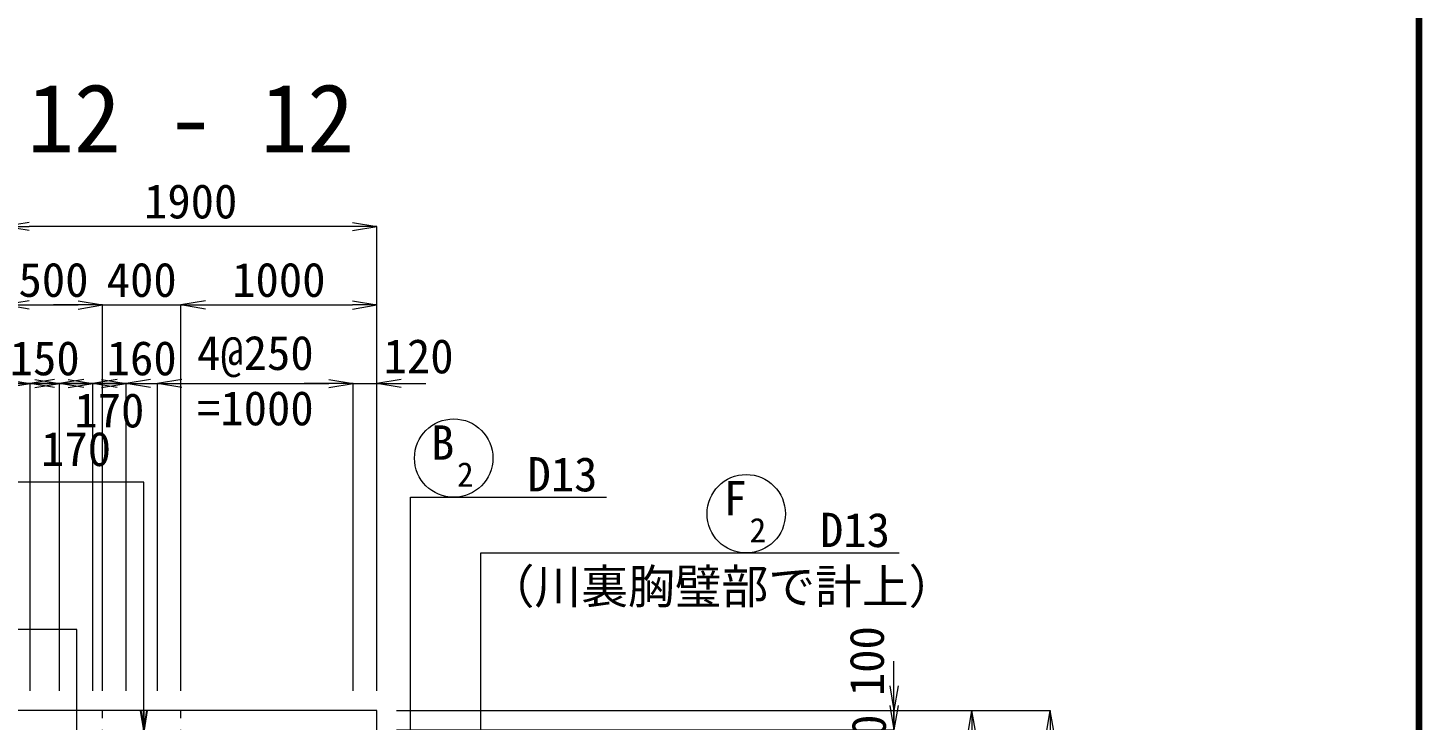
# Model space of a CAD drawing. Header units: millimetres. Extents: x 169470 to 758170, y -17820 to 11880.
# Drawn here: x 539794 to 546895, y -6162 to -2632 of the extents above; entities that cross this region are included whole.
import ezdxf
from ezdxf.enums import TextEntityAlignment as Align

# ---------------------------------------------------------------- set-up
doc = ezdxf.new("R2010")
doc.units = ezdxf.units.MM
doc.header["$LTSCALE"] = 50
doc.header["$PDSIZE"] = 300
doc.linetypes.add('SXF_跳び破線', pattern=[12, 6, -6])
doc.layers.get('Defpoints').update_dxf_attribs({"color": 151})
for name, color, linetype, lineweight in [('D-BGD', 7, 'Continuous', 13), ('D-STR-DIM', 7, 'Continuous', 13), ('D-STR-HTXT', 7, 'Continuous', 13), ('D-STR-TXT', 7, 'Continuous', 13), ('D-TTL', 2, 'Continuous', 140)]:
    doc.layers.add(name, color=color, linetype=linetype, lineweight=lineweight)
doc.styles.add('MS ゴシック', font='MS Gothic.ttf')
doc.styles.add('YOKO_GOTHIC', font='MS Gothic.ttf')
doc.dimstyles.new('DIM-50', dxfattribs={"dimscale": 50, "dimtxt": 3.5, "dimasz": 2.5, "dimexe": 0, "dimexo": 2, "dimgap": 0.8, "dimtad": 1, "dimdec": 0, "dimzin": 1, "dimdsep": 46, "dimtxsty": 'MS ゴシック', "dimblk": 'OPEN', "dimcen": 0.1, "dimclrd": 256, "dimclre": 256, "dimclrt": 256, "dimaunit": 1, "dimadec": 3, "dimazin": 0, "dimtfac": 1, "dimtdec": 0, "dimtix": 1, "dimtmove": 2, "dimatfit": 3, "dimldrblk": 'OPEN', "dimfxl": 1, "dimlwd": -1, "dimlwe": -1, "dimarcsym": 2})
doc.dimstyles.new('S50', dxfattribs={"dimscale": 50, "dimtxt": 3.5, "dimasz": 2, "dimexe": 1, "dimexo": 1, "dimgap": 1, "dimtad": 1, "dimdec": 0, "dimzin": 1, "dimdsep": 46, "dimtxsty": 'YOKO_GOTHIC', "dimblk": 'OPEN', "dimcen": 0, "dimclrd": 256, "dimclre": 256, "dimclrt": 256, "dimaunit": 1, "dimadec": 3, "dimazin": 0, "dimtfac": 1, "dimtdec": 0, "dimtix": 1, "dimtmove": 2, "dimatfit": 3, "dimldrblk": 'OPEN', "dimfxl": 1, "dimlwd": -1, "dimlwe": -1, "dimarcsym": 0})

# ---------------------------------------------------------------- blocks, each defined once
blk = doc.blocks.new('_Open')
at = {"color": 0, "linetype": 'ByBlock', "lineweight": -2}
for p, q in [((-1, 0.167), (0, 0)), ((-1, -0.167), (0, 0)), ((0, 0), (-1, 0))]:
    blk.add_line(p, q, dxfattribs=at)
blk = doc.blocks.new('*D365')
at = {"layer": 'D-STR-DIM', "ltscale": 1500, "transparency": 16777216}
for p, q in [((539550.1, -4445), (539425.1, -4445)), ((539675.1, -6012.2), (539675.1, -4445)), ((539675.1, -4445), (539805.1, -4445)), ((539805.1, -6012.2), (539805.1, -4445)), ((539930.1, -4445), (540055.1, -4445))]:
    blk.add_line(p, q, dxfattribs=at)
at = {"layer": 'Defpoints', "color": 0, "ltscale": 1500, "transparency": 16777216}
for p in [(539805.1, -4445), (539675.1, -6112.2), (539805.1, -6112.2)]:
    blk.add_point(p, dxfattribs=at)
at = {"layer": 'D-STR-DIM', "ltscale": 1500, "transparency": 16777216, "xscale": 125, "yscale": 125, "zscale": 125}
blk.add_blockref('_Open', (539675.1, -4445), dxfattribs=at)
at = {"layer": 'D-STR-DIM', "ltscale": 1500, "transparency": 16777216, "xscale": 125, "yscale": 125, "zscale": 125, "rotation": 180}
blk.add_blockref('_Open', (539805.1, -4445), dxfattribs=at)
at = {"layer": 'D-STR-DIM', "ltscale": 1500, "transparency": 16777216, "insert": (539480.4, -4307.5), "char_height": 175, "attachment_point": 5, "style": 'MS ゴシック'}
blk.add_mtext('130', dxfattribs=at)
blk = doc.blocks.new('*D366')
at = {"layer": 'D-STR-DIM', "ltscale": 1500, "transparency": 16777216}
for p, q in [((539680.1, -4445), (539555.1, -4445)), ((539805.1, -6012.2), (539805.1, -4445)), ((539805.1, -4445), (539955.1, -4445)), ((539955.1, -6012.2), (539955.1, -4445)), ((540080.1, -4445), (540205.1, -4445))]:
    blk.add_line(p, q, dxfattribs=at)
at = {"layer": 'Defpoints', "color": 0, "ltscale": 1500, "transparency": 16777216}
for p in [(539955.1, -4445), (539805.1, -6112.2), (539955.1, -6112.2)]:
    blk.add_point(p, dxfattribs=at)
at = {"layer": 'D-STR-DIM', "ltscale": 1500, "transparency": 16777216, "xscale": 125, "yscale": 125, "zscale": 125}
blk.add_blockref('_Open', (539805.1, -4445), dxfattribs=at)
at = {"layer": 'D-STR-DIM', "ltscale": 1500, "transparency": 16777216, "xscale": 125, "yscale": 125, "zscale": 125, "rotation": 180}
blk.add_blockref('_Open', (539955.1, -4445), dxfattribs=at)
at = {"layer": 'D-STR-DIM', "ltscale": 1500, "transparency": 16777216, "insert": (539880.1, -4317.5), "char_height": 175, "attachment_point": 5, "style": 'MS ゴシック'}
blk.add_mtext('150', dxfattribs=at)
blk = doc.blocks.new('*D367')
at = {"layer": 'D-STR-DIM', "ltscale": 1500, "transparency": 16777216}
for p, q in [((539830.1, -4445), (539705.1, -4445)), ((539955.1, -6012.2), (539955.1, -4445)), ((539955.1, -4445), (540125.1, -4445)), ((540125.1, -6012.2), (540125.1, -4445)), ((540250.1, -4445), (540375.1, -4445))]:
    blk.add_line(p, q, dxfattribs=at)
at = {"layer": 'Defpoints', "color": 0, "ltscale": 1500, "transparency": 16777216}
for p in [(540125.1, -4445), (539955.1, -6112.2), (540125.1, -6112.2)]:
    blk.add_point(p, dxfattribs=at)
at = {"layer": 'D-STR-DIM', "ltscale": 1500, "transparency": 16777216, "xscale": 125, "yscale": 125, "zscale": 125}
blk.add_blockref('_Open', (539955.1, -4445), dxfattribs=at)
at = {"layer": 'D-STR-DIM', "ltscale": 1500, "transparency": 16777216, "xscale": 125, "yscale": 125, "zscale": 125, "rotation": 180}
blk.add_blockref('_Open', (540125.1, -4445), dxfattribs=at)
at = {"layer": 'D-STR-DIM', "ltscale": 1500, "transparency": 16777216, "insert": (540040.1, -4780.2), "char_height": 175, "attachment_point": 5, "style": 'MS ゴシック'}
blk.add_mtext('170', dxfattribs=at)
blk = doc.blocks.new('*D368')
at = {"layer": 'D-STR-DIM', "ltscale": 1500, "transparency": 16777216}
for p, q in [((540000.1, -4445), (539875.1, -4445)), ((540125.1, -6012.2), (540125.1, -4445)), ((540125.1, -4445), (540295.1, -4445)), ((540295.1, -6012.2), (540295.1, -4445)), ((540420.1, -4445), (540545.1, -4445))]:
    blk.add_line(p, q, dxfattribs=at)
at = {"layer": 'Defpoints', "color": 0, "ltscale": 1500, "transparency": 16777216}
for p in [(540295.1, -4445), (540125.1, -6112.2), (540295.1, -6112.2)]:
    blk.add_point(p, dxfattribs=at)
at = {"layer": 'D-STR-DIM', "ltscale": 1500, "transparency": 16777216, "xscale": 125, "yscale": 125, "zscale": 125}
blk.add_blockref('_Open', (540125.1, -4445), dxfattribs=at)
at = {"layer": 'D-STR-DIM', "ltscale": 1500, "transparency": 16777216, "xscale": 125, "yscale": 125, "zscale": 125, "rotation": 180}
blk.add_blockref('_Open', (540295.1, -4445), dxfattribs=at)
at = {"layer": 'D-STR-DIM', "ltscale": 1500, "transparency": 16777216, "insert": (540210.1, -4583.4), "char_height": 175, "attachment_point": 5, "style": 'MS ゴシック'}
blk.add_mtext('170', dxfattribs=at)
blk = doc.blocks.new('*D369')
at = {"layer": 'D-STR-DIM', "ltscale": 1500, "transparency": 16777216}
for p, q in [((540170.1, -4445), (540045.1, -4445)), ((540295.1, -6012.2), (540295.1, -4445)), ((540295.1, -4445), (540455.1, -4445)), ((540455.1, -6012.2), (540455.1, -4445)), ((540580.1, -4445), (540705.1, -4445))]:
    blk.add_line(p, q, dxfattribs=at)
at = {"layer": 'Defpoints', "color": 0, "ltscale": 1500, "transparency": 16777216}
for p in [(540455.1, -4445), (540295.1, -6112.2), (540455.1, -6112.2)]:
    blk.add_point(p, dxfattribs=at)
at = {"layer": 'D-STR-DIM', "ltscale": 1500, "transparency": 16777216, "xscale": 125, "yscale": 125, "zscale": 125}
blk.add_blockref('_Open', (540295.1, -4445), dxfattribs=at)
at = {"layer": 'D-STR-DIM', "ltscale": 1500, "transparency": 16777216, "xscale": 125, "yscale": 125, "zscale": 125, "rotation": 180}
blk.add_blockref('_Open', (540455.1, -4445), dxfattribs=at)
at = {"layer": 'D-STR-DIM', "ltscale": 1500, "transparency": 16777216, "insert": (540375.1, -4317.5), "char_height": 175, "attachment_point": 5, "style": 'MS ゴシック'}
blk.add_mtext('160', dxfattribs=at)
blk = doc.blocks.new('*D370')
at = {"layer": 'D-STR-DIM', "ltscale": 1500, "transparency": 16777216}
for p, q in [((540455.1, -6012.2), (540455.1, -4445)), ((540580.1, -4445), (541330.1, -4445)), ((541455.1, -6012.2), (541455.1, -4445))]:
    blk.add_line(p, q, dxfattribs=at)
at = {"layer": 'Defpoints', "color": 0, "ltscale": 1500, "transparency": 16777216}
for p in [(541455.1, -4445), (540455.1, -6112.2), (541455.1, -6112.2)]:
    blk.add_point(p, dxfattribs=at)
at = {"layer": 'D-STR-DIM', "ltscale": 1500, "transparency": 16777216, "xscale": 125, "yscale": 125, "zscale": 125, "rotation": 180}
blk.add_blockref('_Open', (540455.1, -4445), dxfattribs=at)
at = {"layer": 'D-STR-DIM', "ltscale": 1500, "transparency": 16777216, "xscale": 125, "yscale": 125, "zscale": 125}
blk.add_blockref('_Open', (541455.1, -4445), dxfattribs=at)
at = {"layer": 'D-STR-DIM', "ltscale": 1500, "transparency": 16777216, "char_height": 175, "attachment_point": 5, "style": 'MS ゴシック'}
for s, insert in [('4@250', (540955.1, -4308.2)), ('=1000', (540955.1, -4572.5))]:
    blk.add_mtext(s, dxfattribs=dict(at, insert=insert))
blk = doc.blocks.new('*D371')
at = {"layer": 'D-STR-DIM', "ltscale": 1500, "transparency": 16777216}
for p, q in [((541330.1, -4445), (541205.1, -4445)), ((541455.1, -6012.2), (541455.1, -4445)), ((541455.1, -4445), (541575.1, -4445)), ((541575.1, -6012.2), (541575.1, -4445)), ((541700.1, -4445), (541825.1, -4445))]:
    blk.add_line(p, q, dxfattribs=at)
at = {"layer": 'Defpoints', "color": 0, "ltscale": 1500, "transparency": 16777216}
for p in [(541575.1, -4445), (541455.1, -6112.2), (541575.1, -6112.2)]:
    blk.add_point(p, dxfattribs=at)
at = {"layer": 'D-STR-DIM', "ltscale": 1500, "transparency": 16777216, "xscale": 125, "yscale": 125, "zscale": 125}
blk.add_blockref('_Open', (541455.1, -4445), dxfattribs=at)
at = {"layer": 'D-STR-DIM', "ltscale": 1500, "transparency": 16777216, "xscale": 125, "yscale": 125, "zscale": 125, "rotation": 180}
blk.add_blockref('_Open', (541575.1, -4445), dxfattribs=at)
at = {"layer": 'D-STR-DIM', "ltscale": 1500, "transparency": 16777216, "insert": (541788.2, -4307.5), "char_height": 175, "attachment_point": 5, "style": 'MS ゴシック'}
blk.add_mtext('120', dxfattribs=at)
blk = doc.blocks.new('*D372')
at = {"layer": 'D-STR-DIM', "ltscale": 1500, "transparency": 16777216}
for p, q in [((539675.1, -6012.2), (539675.1, -3645)), ((541450.1, -3645), (539800.1, -3645)), ((541575.1, -6012.2), (541575.1, -3645))]:
    blk.add_line(p, q, dxfattribs=at)
at = {"layer": 'Defpoints', "color": 0, "ltscale": 1500, "transparency": 16777216}
for p in [(539675.1, -3645), (539675.1, -6112.2), (541575.1, -6112.2)]:
    blk.add_point(p, dxfattribs=at)
at = {"layer": 'D-STR-DIM', "ltscale": 1500, "transparency": 16777216, "xscale": 125, "yscale": 125, "zscale": 125, "rotation": 180}
blk.add_blockref('_Open', (539675.1, -3645), dxfattribs=at)
at = {"layer": 'D-STR-DIM', "ltscale": 1500, "transparency": 16777216, "xscale": 125, "yscale": 125, "zscale": 125}
blk.add_blockref('_Open', (541575.1, -3645), dxfattribs=at)
at = {"layer": 'D-STR-DIM', "ltscale": 1500, "transparency": 16777216, "insert": (540625.1, -3517.5), "char_height": 175, "attachment_point": 5, "style": 'MS ゴシック'}
blk.add_mtext('1900', dxfattribs=at)
blk = doc.blocks.new('*D373')
at = {"layer": 'D-STR-DIM', "ltscale": 1500, "transparency": 16777216}
for p, q in [((544214.2, -5987.2), (544214.2, -5862.2)), ((541675.1, -6112.2), (544214.2, -6112.2)), ((544214.2, -6112.2), (544214.2, -6212.2)), ((541675.1, -6212.2), (544214.2, -6212.2)), ((544214.2, -6337.2), (544214.2, -6462.2))]:
    blk.add_line(p, q, dxfattribs=at)
at = {"layer": 'Defpoints', "color": 0, "ltscale": 1500, "transparency": 16777216}
for p in [(541575.1, -6112.2), (541575.1, -6212.2), (544214.2, -6212.2)]:
    blk.add_point(p, dxfattribs=at)
at = {"layer": 'D-STR-DIM', "ltscale": 1500, "transparency": 16777216, "xscale": 125, "yscale": 125, "zscale": 125}
for p, rotation in [((544214.2, -6112.2), 270), ((544214.2, -6212.2), 90)]:
    blk.add_blockref('_Open', p, dxfattribs=dict(at, rotation=rotation))
at = {"layer": 'D-STR-DIM', "ltscale": 1500, "transparency": 16777216, "insert": (544076.7, -5861.3), "char_height": 175, "attachment_point": 5, "rotation": 90, "style": 'MS ゴシック'}
blk.add_mtext('100', dxfattribs=at)
blk = doc.blocks.new('*D374')
at = {"layer": 'D-STR-DIM', "ltscale": 1500, "transparency": 16777216}
for p, q in [((544214.2, -6087.2), (544214.2, -5962.2)), ((541675.1, -6212.2), (544214.2, -6212.2)), ((544214.2, -6212.2), (544214.2, -6412.2)), ((541675.1, -6412.2), (544214.2, -6412.2)), ((544214.2, -6537.2), (544214.2, -6662.2))]:
    blk.add_line(p, q, dxfattribs=at)
at = {"layer": 'Defpoints', "color": 0, "ltscale": 1500, "transparency": 16777216}
for p in [(541575.1, -6212.2), (541575.1, -6412.2), (544214.2, -6412.2)]:
    blk.add_point(p, dxfattribs=at)
at = {"layer": 'D-STR-DIM', "ltscale": 1500, "transparency": 16777216, "xscale": 125, "yscale": 125, "zscale": 125}
for p, rotation in [((544214.2, -6212.2), 270), ((544214.2, -6412.2), 90)]:
    blk.add_blockref('_Open', p, dxfattribs=dict(at, rotation=rotation))
at = {"layer": 'D-STR-DIM', "ltscale": 1500, "transparency": 16777216, "insert": (544086.7, -6312.2), "char_height": 175, "attachment_point": 5, "rotation": 90, "style": 'MS ゴシック'}
blk.add_mtext('200', dxfattribs=at)
blk = doc.blocks.new('*D384')
at = {"layer": 'D-STR-DIM', "ltscale": 1500, "transparency": 16777216}
for p, q in [((541675.1, -6112.2), (544612.1, -6112.2)), ((544612.1, -6987.2), (544612.1, -6237.2)), ((541675.1, -7112.2), (544612.1, -7112.2))]:
    blk.add_line(p, q, dxfattribs=at)
at = {"layer": 'Defpoints', "color": 0, "ltscale": 1500, "transparency": 16777216}
for p in [(541575.1, -6112.2), (544612.1, -6112.2), (541575.1, -7112.2)]:
    blk.add_point(p, dxfattribs=at)
at = {"layer": 'D-STR-DIM', "ltscale": 1500, "transparency": 16777216, "xscale": 125, "yscale": 125, "zscale": 125}
for p, rotation in [((544612.1, -6112.2), 90), ((544612.1, -7112.2), 270)]:
    blk.add_blockref('_Open', p, dxfattribs=dict(at, rotation=rotation))
at = {"layer": 'D-STR-DIM', "ltscale": 1500, "transparency": 16777216, "insert": (544484.6, -6612.2), "char_height": 175, "attachment_point": 5, "rotation": 90, "style": 'MS ゴシック'}
blk.add_mtext('1000', dxfattribs=at)
blk = doc.blocks.new('*D385')
at = {"layer": 'D-STR-DIM', "ltscale": 1500, "transparency": 16777216}
for p, q in [((541675.1, -6112.2), (545012.1, -6112.2)), ((545012.1, -6237.2), (545012.1, -10187.2)), ((541675.1, -10312.2), (545012.1, -10312.2))]:
    blk.add_line(p, q, dxfattribs=at)
at = {"layer": 'Defpoints', "color": 0, "ltscale": 1500, "transparency": 16777216}
for p in [(541575.1, -6112.2), (541575.1, -10312.2), (545012.1, -10312.2)]:
    blk.add_point(p, dxfattribs=at)
at = {"layer": 'D-STR-DIM', "ltscale": 1500, "transparency": 16777216, "xscale": 125, "yscale": 125, "zscale": 125}
for p, rotation in [((545012.1, -6112.2), 90), ((545012.1, -10312.2), 270)]:
    blk.add_blockref('_Open', p, dxfattribs=dict(at, rotation=rotation))
at = {"layer": 'D-STR-DIM', "ltscale": 1500, "transparency": 16777216, "insert": (544884.6, -8212.2), "char_height": 175, "attachment_point": 5, "rotation": 90, "style": 'MS ゴシック'}
blk.add_mtext('4200', dxfattribs=at)
blk = doc.blocks.new('*D1779')
at = {"layer": 'D-STR-DIM', "ltscale": 1500, "transparency": 16777216}
for p, q in [((539675.1, -6012.2), (539675.1, -4045)), ((539800.1, -4045), (540050.1, -4045)), ((540175.1, -6012.2), (540175.1, -4045))]:
    blk.add_line(p, q, dxfattribs=at)
at = {"layer": 'Defpoints', "color": 0, "ltscale": 1500, "transparency": 16777216}
for p in [(540175.1, -4045), (539675.1, -6112.2), (540175.1, -6112.2)]:
    blk.add_point(p, dxfattribs=at)
at = {"layer": 'D-STR-DIM', "ltscale": 1500, "transparency": 16777216, "xscale": 125, "yscale": 125, "zscale": 125, "rotation": 180}
blk.add_blockref('_Open', (539675.1, -4045), dxfattribs=at)
at = {"layer": 'D-STR-DIM', "ltscale": 1500, "transparency": 16777216, "xscale": 125, "yscale": 125, "zscale": 125}
blk.add_blockref('_Open', (540175.1, -4045), dxfattribs=at)
at = {"layer": 'D-STR-DIM', "ltscale": 1500, "transparency": 16777216, "insert": (539925.1, -3917.5), "char_height": 175, "attachment_point": 5, "style": 'MS ゴシック'}
blk.add_mtext('500', dxfattribs=at)
blk = doc.blocks.new('*D1780')
at = {"layer": 'D-STR-DIM', "ltscale": 1500, "transparency": 16777216}
for p, q in [((540050.1, -4045), (539925.1, -4045)), ((540175.1, -6012.2), (540175.1, -4045)), ((540175.1, -4045), (540575.1, -4045)), ((540575.1, -6012.2), (540575.1, -4045)), ((540700.1, -4045), (540825.1, -4045))]:
    blk.add_line(p, q, dxfattribs=at)
at = {"layer": 'Defpoints', "color": 0, "ltscale": 1500, "transparency": 16777216}
for p in [(540575.1, -4045), (540175.1, -6112.2), (540575.1, -6112.2)]:
    blk.add_point(p, dxfattribs=at)
at = {"layer": 'D-STR-DIM', "ltscale": 1500, "transparency": 16777216, "xscale": 125, "yscale": 125, "zscale": 125}
blk.add_blockref('_Open', (540175.1, -4045), dxfattribs=at)
at = {"layer": 'D-STR-DIM', "ltscale": 1500, "transparency": 16777216, "xscale": 125, "yscale": 125, "zscale": 125, "rotation": 180}
blk.add_blockref('_Open', (540575.1, -4045), dxfattribs=at)
at = {"layer": 'D-STR-DIM', "ltscale": 1500, "transparency": 16777216, "insert": (540375.1, -3917.5), "char_height": 175, "attachment_point": 5, "style": 'MS ゴシック'}
blk.add_mtext('400', dxfattribs=at)
blk = doc.blocks.new('*D1781')
at = {"layer": 'D-STR-DIM', "ltscale": 1500, "transparency": 16777216}
for p, q in [((540575.1, -6012.2), (540575.1, -4045)), ((540700.1, -4045), (541450.1, -4045)), ((541575.1, -6012.2), (541575.1, -4045))]:
    blk.add_line(p, q, dxfattribs=at)
at = {"layer": 'Defpoints', "color": 0, "ltscale": 1500, "transparency": 16777216}
for p in [(541575.1, -4045), (540575.1, -6112.2), (541575.1, -6112.2)]:
    blk.add_point(p, dxfattribs=at)
at = {"layer": 'D-STR-DIM', "ltscale": 1500, "transparency": 16777216, "xscale": 125, "yscale": 125, "zscale": 125, "rotation": 180}
blk.add_blockref('_Open', (540575.1, -4045), dxfattribs=at)
at = {"layer": 'D-STR-DIM', "ltscale": 1500, "transparency": 16777216, "xscale": 125, "yscale": 125, "zscale": 125}
blk.add_blockref('_Open', (541575.1, -4045), dxfattribs=at)
at = {"layer": 'D-STR-DIM', "ltscale": 1500, "transparency": 16777216, "insert": (541075.1, -3917.5), "char_height": 175, "attachment_point": 5, "style": 'MS ゴシック'}
blk.add_mtext('1000', dxfattribs=at)

msp = doc.modelspace()

# ---------------------------------------------------------------- linework, layer by layer
at = {"layer": 'D-BGD'}
for p, q in [((541575.15, -6112.23), (539675.15, -6112.23)), ((541575.15, -8212.23), (541575.15, -6112.23))]:
    msp.add_line(p, q, dxfattribs=at)
at = {"layer": 'D-BGD', "linetype": 'SXF_跳び破線', "ltscale": 0.2}
for p, q in [((540175.15, -7112.23), (540175.15, -6112.23)), ((540575.15, -7112.23), (540575.15, -6112.23))]:
    msp.add_line(p, q, dxfattribs=at)
at = {"layer": 'D-STR-HTXT'}
for p, q in [((541747.32, -5025.78), (542747.32, -5025.78)), ((542105.23, -5309.58), (544240.23, -5309.58))]:
    msp.add_line(p, q, dxfattribs=at)
for centre in [(541967.37, -4825.78), (543460.28, -5109.58)]:
    msp.add_circle(centre, 200, dxfattribs=at)
at = {"layer": 'D-TTL'}
msp.add_lwpolyline([(506894.53, 10780), (506894.53, -16720), (546894.53, -16720), (546894.53, 10780)], close=True, dxfattribs=at)

# ---------------------------------------------------------------- texts
at = {"layer": 'D-STR-TXT', "style": 'YOKO_GOTHIC'}
for s, height, p in [('12 - 12', 350, (540625.15, -3266.62)), ('B', 175, (541911.09, -4834.09)), ('2', 125, (542026.75, -4971.9)), ('F', 175, (543404, -5117.9)), ('2', 125, (543519.66, -5255.7))]:
    msp.add_text(s, height=height, dxfattribs=at).set_placement(p, align=Align.CENTER)
for s, p in [('D13', (542343.89, -4995.78)), ('D13', (543836.8, -5279.58)), ('（川裏胸璧部で計上）', (542140.72, -5567.89))]:
    msp.add_text(s, height=175, dxfattribs=at).set_placement(p)

# ---------------------------------------------------------------- dimensions: what is measured, and where the dimension line sits
at = {"layer": 'D-STR-DIM', "ltscale": 1500}
for base, p1, p2, picture, middle in [((539675.15, -3645.04), (541575.15, -6112.23), (539675.15, -6112.23), '*D372', (540625.15, -3517.54)), ((540175.15, -4045.04), (539675.15, -6112.23), (540175.15, -6112.23), '*D1779', (539925.15, -3917.54)), ((540575.15, -4045.04), (540175.15, -6112.23), (540575.15, -6112.23), '*D1780', (540375.15, -3917.54)), ((541575.15, -4045.04), (540575.15, -6112.23), (541575.15, -6112.23), '*D1781', (541075.15, -3917.54)), ((539955.15, -4445.04), (539805.15, -6112.23), (539955.15, -6112.23), '*D366', (539880.15, -4317.54)), ((540455.15, -4445.04), (540295.15, -6112.23), (540455.15, -6112.23), '*D369', (540375.15, -4317.54))]:
    dim = msp.add_linear_dim(base=base, p1=p1, p2=p2, dimstyle='DIM-50', dxfattribs=at)
    dim.commit()
    dim.dimension.update_dxf_attribs({"geometry": picture, "text_midpoint": middle})
for base, p1, p2, picture, middle in [((539805.15, -4445.04), (539675.15, -6112.23), (539805.15, -6112.23), '*D365', (539480.42, -4307.54)), ((541575.15, -4445.04), (541455.15, -6112.23), (541575.15, -6112.23), '*D371', (541788.18, -4307.54)), ((540125.15, -4445.04), (539955.15, -6112.23), (540125.15, -6112.23), '*D367', (540040.15, -4780.22)), ((540295.15, -4445.04), (540125.15, -6112.23), (540295.15, -6112.23), '*D368', (540210.15, -4583.37))]:
    dim = msp.add_linear_dim(base=base, p1=p1, p2=p2, dimstyle='DIM-50', dxfattribs=at)
    dim.commit()
    dim.dimension.update_dxf_attribs({"geometry": picture, "text_midpoint": middle, "dimtype": 160})
dim = msp.add_linear_dim(base=(541455.15, -4445.04), p1=(540455.15, -6112.23), p2=(541455.15, -6112.23), text='4@250\\X=<>', dimstyle='DIM-50', dxfattribs=at)
dim.commit()
dim.dimension.update_dxf_attribs({"geometry": '*D370', "text_midpoint": (540955.15, -4445.04)})
dim = msp.add_linear_dim(base=(544214.17, -6212.23), p1=(541575.15, -6112.23), p2=(541575.15, -6212.23), angle=270, dimstyle='DIM-50', dxfattribs=at)
dim.commit()
dim.dimension.update_dxf_attribs({"geometry": '*D373', "text_midpoint": (544076.67, -5861.29), "dimtype": 160})
for base, p1, p2, picture, middle in [((544214.17, -6412.23), (541575.15, -6212.23), (541575.15, -6412.23), '*D374', (544086.67, -6312.23)), ((544612.05, -6112.23), (541575.15, -7112.23), (541575.15, -6112.23), '*D384', (544484.55, -6612.23)), ((545012.05, -10312.23), (541575.15, -6112.23), (541575.15, -10312.23), '*D385', (544884.55, -8212.23))]:
    dim = msp.add_linear_dim(base=base, p1=p1, p2=p2, angle=270, dimstyle='DIM-50', dxfattribs=at)
    dim.commit()
    dim.dimension.update_dxf_attribs({"geometry": picture, "text_midpoint": middle})

# ---------------------------------------------------------------- leaders
at = {"layer": 'D-STR-HTXT'}
for points in [[(540385.31, -6912.23), (540385.31, -4947.7), (537611.23, -4947.7)], [(540705.15, -6538.88), (541747.32, -6538.88), (541747.32, -5025.78)], [(541205.15, -6793.74), (542105.23, -6793.74), (542105.23, -5309.58)], [(540043.24, -9192.23), (540043.24, -5699.55), (538553.89, -5699.55)], [(540385.31, -6212.23), (540385.31, -5877.73)], [(540385.31, -6412.23), (540385.31, -6077.73)]]:
    msp.add_leader(points, dimstyle='S50', dxfattribs=at)

doc.saveas('drawing.dxf')
